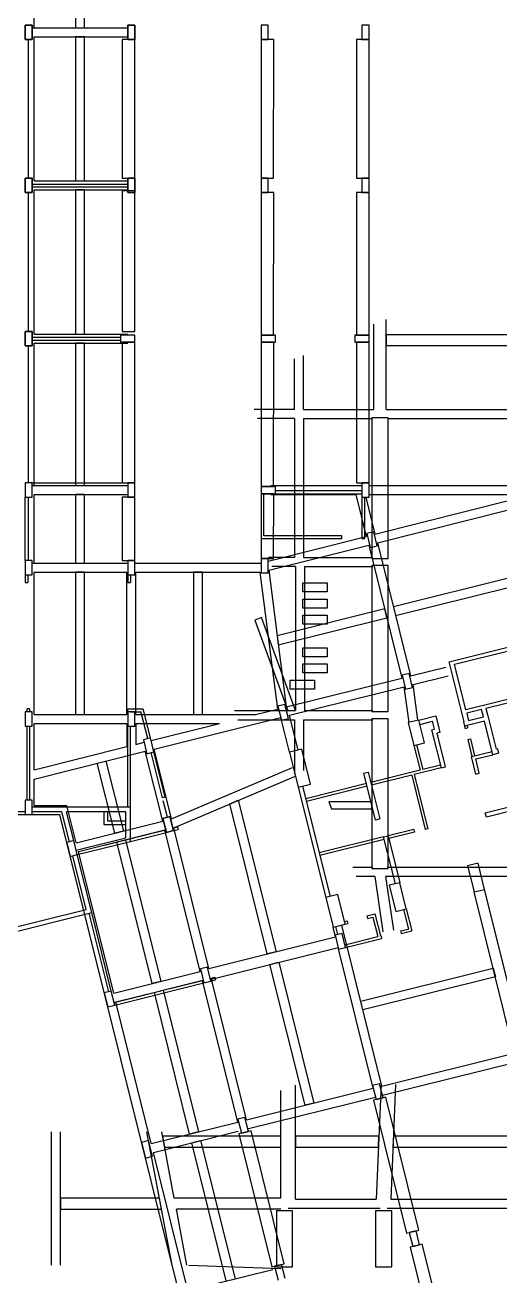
# Model space of a CAD drawing. Header units: metres. Extents: x -681087 to 1033303, y 74272 to 2630761.
# Drawn here: x 96441 to 122801, y 2305004 to 2374404 of the extents above; entities that cross this region are included whole.
import ezdxf

# ---------------------------------------------------------------- set-up
doc = ezdxf.new("R2010")
doc.units = ezdxf.units.M
for name, color, linetype in [('SKELETON_CLEAN', 7, 'Continuous'), ('SKELETON_ISOLATED', 1, 'Continuous'), ('SKELETON_ORIGINAL', 8, 'Continuous')]:
    doc.layers.add(name, color=color, linetype=linetype)

msp = doc.modelspace()

# ---------------------------------------------------------------- linework, layer by layer
at = {"layer": 'SKELETON_CLEAN'}
for p, q in [((96941, 2374254), (96941, 2381554)), ((99241, 2381554), (99241, 2374254)), ((99741, 2374254), (99741, 2381554)), ((96441, 2374404), (96841, 2374404)), ((96841, 2374404), (96841, 2373604)), ((99241, 2374254), (99741, 2374254)), ((102141, 2373604), (102141, 2374404)), ((102541, 2374404), (102541, 2373604)), ((109541, 2374404), (109541, 2373604)), ((115541, 2374404), (115141, 2374404)), ((115141, 2374404), (115141, 2373604)), ((115541, 2373604), (115541, 2374404)), ((96841, 2373604), (96441, 2373604)), ((96941, 2373754), (102141, 2373754)), ((96941, 2365754), (96941, 2373754)), ((99741, 2373754), (99241, 2373754)), ((99241, 2373754), (99241, 2365754)), ((99741, 2365754), (99741, 2373754)), ((101841, 2373604), (101840, 2365904)), ((102541, 2373604), (101841, 2373604)), ((102541, 2373604), (102141, 2373604)), ((102540, 2365904), (102541, 2373604)), ((109541, 2373604), (109540, 2365904)), ((114841, 2373604), (114840, 2365904)), ((115540, 2365904), (115541, 2373604)), ((96441, 2365104), (96441, 2365904)), ((96441, 2365904), (96841, 2365904)), ((96841, 2365904), (96841, 2365104)), ((101991, 2365904), (102541, 2365904)), ((102141, 2365104), (102141, 2365904)), ((102541, 2365904), (102541, 2365104)), ((109541, 2365904), (109541, 2365104)), ((114840, 2365904), (115540, 2365904)), ((115541, 2365904), (115141, 2365904)), ((115141, 2365904), (115141, 2365104)), ((115541, 2365104), (115541, 2365904)), ((96941, 2365754), (102141, 2365754)), ((96941, 2365254), (102141, 2365254)), ((96941, 2357254), (96941, 2365254)), ((99241, 2365754), (99741, 2365754)), ((99741, 2365254), (99241, 2365254)), ((99241, 2365254), (99241, 2357254)), ((99741, 2357254), (99741, 2365254)), ((101841, 2365204), (101840, 2357404)), ((102541, 2365204), (101841, 2365204)), ((102540, 2357404), (102541, 2365204)), ((96841, 2365104), (96441, 2365104)), ((102541, 2365104), (102141, 2365104)), ((109541, 2365104), (109540, 2357204)), ((115540, 2357204), (115541, 2365104)), ((115793, 2353066), (115793, 2357807)), ((116493, 2353066), (116493, 2358062)), ((96441, 2356604), (96441, 2357404)), ((96441, 2357404), (96841, 2357404)), ((96841, 2357404), (96841, 2356604)), ((96941, 2357254), (102141, 2357254)), ((99241, 2357254), (99741, 2357254)), ((102541, 2357204), (101741, 2357204)), ((101741, 2357204), (101741, 2356804)), ((101840, 2357404), (102540, 2357404)), ((102541, 2356804), (102541, 2357204)), ((109541, 2357204), (109541, 2356804)), ((115541, 2356804), (115541, 2357204)), ((123319, 2357216), (116493, 2357216)), ((116493, 2357216), (116493, 2356616)), ((96841, 2356604), (96441, 2356604)), ((96941, 2348854), (96941, 2356754)), ((96941, 2356754), (102141, 2356754)), ((99741, 2356754), (99241, 2356754)), ((99241, 2356754), (99241, 2348854)), ((99741, 2348854), (99741, 2356754)), ((102540, 2349004), (102541, 2356804)), ((109541, 2356804), (109540, 2348804)), ((115540, 2349004), (115541, 2356804)), ((116493, 2356616), (123400, 2356616)), ((111393, 2353066), (111393, 2355886)), ((111893, 2353066), (111893, 2356068)), ((111393, 2353066), (109166, 2353066)), ((111893, 2353066), (115793, 2353066)), ((116493, 2353066), (123882, 2353066)), ((111393, 2352566), (109348, 2352566)), ((111393, 2352566), (111393, 2344863)), ((111893, 2352566), (115693, 2352566)), ((111893, 2352566), (111893, 2344863)), ((116593, 2352616), (115693, 2352616)), ((115693, 2352616), (115693, 2344816)), ((116593, 2344816), (116593, 2352616)), ((96841, 2349004), (96441, 2349004)), ((96841, 2349004), (102141, 2349004)), ((96841, 2348204), (96841, 2349004)), ((99241, 2348854), (99741, 2348854)), ((102141, 2349004), (102141, 2348204)), ((102541, 2348204), (102541, 2349004)), ((109541, 2348804), (109541, 2348404)), ((115141, 2349004), (115141, 2348204)), ((115541, 2348204), (115541, 2349004)), ((96441, 2344702), (96441, 2348204)), ((96441, 2348204), (96841, 2348204)), ((96941, 2344554), (96941, 2348354)), ((96941, 2348354), (102141, 2348354)), ((99741, 2348354), (99241, 2348354)), ((99241, 2348354), (99241, 2344554)), ((99741, 2344554), (99741, 2348354)), ((102540, 2344704), (102541, 2348204)), ((109541, 2348404), (109541, 2345364)), ((109691, 2346074), (109691, 2348404)), ((109691, 2348404), (115141, 2348404)), ((110080, 2348354), (114798, 2348354)), ((114798, 2348354), (115377, 2346032)), ((115141, 2348404), (115141, 2345924)), ((115141, 2348204), (115541, 2348204)), ((115291, 2345924), (115291, 2348204)), ((115351, 2348204), (115862, 2346155)), ((115541, 2348354), (123491, 2348354)), ((115862, 2346155), (123491, 2348078)), ((116003, 2345675), (123491, 2347562)), ((109541, 2345924), (114021, 2345924)), ((114021, 2346074), (109691, 2346074)), ((109941, 2344662), (115377, 2346032)), ((114021, 2345924), (114021, 2346074)), ((115141, 2345924), (115291, 2345924)), ((115798, 2346292), (115409, 2346195)), ((115409, 2346195), (115603, 2345419)), ((115991, 2345516), (115798, 2346292)), ((109974, 2344155), (115518, 2345552)), ((115518, 2345552), (117357, 2338178)), ((115603, 2345419), (115991, 2345516)), ((116003, 2345675), (117842, 2338299)), ((96841, 2344704), (96441, 2344704)), ((96441, 2344704), (96441, 2343904)), ((96841, 2343904), (96841, 2344704)), ((99241, 2344554), (99741, 2344554)), ((102141, 2344704), (102141, 2343904)), ((102541, 2343904), (102541, 2344704)), ((109541, 2344804), (109541, 2344004)), ((109941, 2344004), (109941, 2344804)), ((111393, 2344863), (109954, 2344863)), ((111443, 2344363), (110136, 2344363)), ((111443, 2344363), (111443, 2336366)), ((111893, 2344863), (115743, 2344863)), ((111943, 2344363), (115743, 2344363)), ((111943, 2344363), (111943, 2336366)), ((115693, 2344816), (116593, 2344816)), ((116593, 2344416), (115693, 2344416)), ((115693, 2344416), (115693, 2336316)), ((116593, 2336316), (116593, 2344416)), ((96441, 2343904), (96841, 2343904)), ((96441, 2343904), (96441, 2343482)), ((96591, 2343904), (96591, 2343482)), ((96941, 2336154), (96941, 2344054)), ((96941, 2344054), (102091, 2344054)), ((99741, 2344052), (99241, 2344052)), ((99241, 2344052), (99241, 2336154)), ((99741, 2336154), (99741, 2344052)), ((102091, 2336154), (102091, 2344054)), ((102141, 2343904), (102541, 2343904)), ((102141, 2343904), (102141, 2343480)), ((102291, 2343904), (102291, 2343480)), ((102591, 2336154), (102591, 2344054)), ((102591, 2344054), (109482, 2344054)), ((106291, 2344052), (105791, 2344052)), ((105791, 2344052), (105791, 2336154)), ((106291, 2336154), (106291, 2344052)), ((109482, 2344054), (110449, 2336456)), ((109541, 2344004), (109941, 2344004)), ((109974, 2344155), (110937, 2336578)), ((123491, 2343775), (116887, 2342129)), ((96441, 2343482), (96591, 2343482)), ((102141, 2343480), (102291, 2343480)), ((111861, 2343457), (113202, 2343457)), ((111861, 2342960), (111861, 2343457)), ((113202, 2343457), (113202, 2342960)), ((117008, 2341643), (123491, 2343260)), ((113202, 2342960), (111861, 2342960)), ((111861, 2342557), (113202, 2342557)), ((111861, 2342060), (111861, 2342557)), ((113202, 2342557), (113202, 2342060)), ((116402, 2342008), (110436, 2340520)), ((113202, 2342060), (111861, 2342060)), ((111861, 2341657), (113202, 2341657)), ((111861, 2341160), (111861, 2341657)), ((113202, 2341657), (113202, 2341160)), ((116523, 2341522), (116402, 2342008)), ((116887, 2342129), (117008, 2341643)), ((109572, 2341528), (109197, 2341391)), ((109197, 2341391), (111026, 2336366)), ((111451, 2336366), (109572, 2341528)), ((110499, 2340021), (116523, 2341522)), ((113202, 2341160), (111861, 2341160)), ((110436, 2340520), (110499, 2340021)), ((111861, 2339857), (113202, 2339857)), ((111861, 2339360), (111861, 2339857)), ((113202, 2339857), (113202, 2339360)), ((119989, 2339072), (123462, 2339938)), ((120280, 2338938), (124704, 2340041)), ((113202, 2339360), (111861, 2339360)), ((111861, 2338957), (113202, 2338957)), ((111861, 2338460), (111861, 2338957)), ((113202, 2338957), (113202, 2338460)), ((120816, 2335753), (119989, 2339072)), ((120909, 2336415), (120280, 2338938)), ((110937, 2336578), (117357, 2338178)), ((113202, 2338460), (111861, 2338460)), ((117757, 2338433), (117369, 2338336)), ((117369, 2338336), (117563, 2337560)), ((117951, 2337656), (117757, 2338433)), ((117842, 2338299), (119802, 2338788)), ((117981, 2337819), (119923, 2338303)), ((111122, 2336109), (117492, 2337697)), ((111161, 2338057), (112502, 2338057)), ((111161, 2337560), (111161, 2338057)), ((112502, 2337560), (111161, 2337560)), ((112502, 2338057), (112502, 2337560)), ((117759, 2335712), (117492, 2337697)), ((117563, 2337560), (117951, 2337656)), ((118247, 2335834), (117981, 2337819)), ((125818, 2337639), (120909, 2336415)), ((125867, 2337445), (122024, 2336487)), ((96841, 2336304), (96441, 2336304)), ((96441, 2336304), (96441, 2335504)), ((96566, 2336304), (96566, 2336460)), ((96716, 2336460), (96566, 2336460)), ((96716, 2336304), (96716, 2336460)), ((96841, 2335504), (96841, 2336304)), ((96941, 2336154), (102091, 2336154)), ((99241, 2336154), (99741, 2336154)), ((102141, 2336460), (102975, 2336460)), ((102141, 2336304), (102141, 2336460)), ((102141, 2336304), (102141, 2335504)), ((102541, 2335504), (102541, 2336304)), ((102591, 2336154), (109239, 2336154)), ((103397, 2334852), (102995, 2336465)), ((105791, 2336154), (106291, 2336154)), ((109239, 2336154), (110449, 2336456)), ((109549, 2336366), (111447, 2336366)), ((110868, 2336715), (110480, 2336618)), ((110480, 2336618), (110673, 2335842)), ((111062, 2335939), (110868, 2336715)), ((111604, 2334178), (111122, 2336109)), ((111943, 2336366), (115743, 2336366)), ((115693, 2336316), (116593, 2336316)), ((118294, 2335846), (119240, 2336082)), ((119240, 2336082), (119409, 2335402)), ((121782, 2336427), (120957, 2336221)), ((120957, 2336221), (121059, 2335814)), ((121884, 2336019), (121782, 2336427)), ((122024, 2336487), (122126, 2336080)), ((122126, 2336080), (122588, 2334227)), ((96441, 2335504), (96841, 2335504)), ((96941, 2333088), (96941, 2335654)), ((96941, 2335654), (102091, 2335654)), ((102091, 2335654), (102091, 2334372)), ((102141, 2331004), (102141, 2335504)), ((102141, 2335504), (102541, 2335504)), ((102291, 2331004), (102291, 2335504)), ((102591, 2335654), (102591, 2334497)), ((102591, 2335654), (107233, 2335654)), ((103433, 2334707), (107233, 2335654)), ((103602, 2334234), (110637, 2335988)), ((108253, 2335866), (111393, 2335866)), ((111119, 2334057), (110637, 2335988)), ((110673, 2335842), (111062, 2335939)), ((111393, 2335866), (111393, 2332857)), ((111893, 2335866), (115743, 2335866)), ((111893, 2335866), (111893, 2333039)), ((116593, 2335916), (115693, 2335916)), ((115693, 2335916), (115693, 2327616)), ((116593, 2327616), (116593, 2335916)), ((118294, 2335846), (117712, 2335701)), ((117712, 2335701), (118026, 2334439)), ((118608, 2334584), (118294, 2335846)), ((118354, 2335603), (119058, 2335779)), ((119002, 2335301), (119167, 2335342)), ((119167, 2335342), (119058, 2335779)), ((119409, 2335402), (119470, 2335160)), ((120768, 2335741), (120816, 2335753)), ((120768, 2335741), (120828, 2335499)), ((121944, 2335777), (120828, 2335499)), ((120828, 2335499), (120860, 2335372)), ((120860, 2335372), (121005, 2335409)), ((120974, 2335535), (121005, 2335409)), ((121059, 2335814), (121884, 2336019)), ((122406, 2333923), (121944, 2335777)), ((103397, 2334852), (103009, 2334756)), ((103009, 2334756), (103202, 2333979)), ((103590, 2334076), (103397, 2334852)), ((119002, 2335301), (119527, 2333195)), ((119470, 2335160), (119305, 2335119)), ((119769, 2333256), (119305, 2335119)), ((121010, 2334771), (121155, 2334807)), ((121010, 2334771), (121244, 2333830)), ((121155, 2334807), (121390, 2333866)), ((96941, 2333088), (102091, 2334372)), ((96941, 2332573), (103117, 2334113)), ((102591, 2334497), (103045, 2334610)), ((104085, 2330232), (103117, 2334113)), ((103202, 2333979), (103590, 2334076)), ((104069, 2331536), (103445, 2334040)), ((104214, 2331573), (103590, 2334076)), ((104569, 2330356), (103602, 2334234)), ((111798, 2334226), (111119, 2334057)), ((111119, 2334057), (111602, 2332116)), ((112282, 2332285), (111798, 2334226)), ((118026, 2334439), (118608, 2334584)), ((118026, 2334439), (118370, 2333061)), ((118172, 2334476), (118515, 2333098)), ((121225, 2333825), (122360, 2334108)), ((122726, 2334003), (122406, 2333923)), ((122666, 2334246), (122588, 2334227)), ((122666, 2334246), (122726, 2334003)), ((100449, 2333447), (100934, 2333568)), ((101417, 2329566), (100449, 2333447)), ((100934, 2333568), (101902, 2329687)), ((119490, 2333341), (118515, 2333098)), ((119527, 2333195), (119769, 2333256)), ((121468, 2332850), (121225, 2333825)), ((121455, 2333686), (122406, 2333923)), ((121652, 2332896), (121455, 2333686)), ((96941, 2331104), (96941, 2332573)), ((104569, 2330356), (111287, 2333219)), ((104692, 2329864), (111483, 2332759)), ((115246, 2332901), (115488, 2332961)), ((115894, 2330300), (115246, 2332901)), ((115488, 2332961), (116137, 2330361)), ((118370, 2333061), (115634, 2332379)), ((117901, 2332790), (115670, 2332234)), ((117901, 2332790), (118651, 2329782)), ((119527, 2333195), (118047, 2332826)), ((118047, 2332826), (118797, 2329818)), ((121468, 2332850), (121652, 2332896)), ((111602, 2332116), (112282, 2332285)), ((111602, 2332116), (113127, 2326003)), ((96841, 2331404), (96441, 2331404)), ((96441, 2331404), (96441, 2330604)), ((96841, 2330604), (96841, 2331404)), ((104214, 2331573), (104069, 2331536)), ((107813, 2331195), (108278, 2331393)), ((109889, 2322867), (107813, 2331195)), ((108278, 2331393), (110374, 2322988)), ((115693, 2331311), (113301, 2331311)), ((113301, 2331311), (113447, 2330912)), ((115693, 2330912), (115693, 2331311)), ((88041, 2330604), (98375, 2330604)), ((96441, 2330754), (88859, 2330754)), ((96441, 2330604), (96841, 2330604)), ((102291, 2331004), (96841, 2331004)), ((98492, 2330754), (96841, 2330754)), ((96941, 2331104), (98766, 2331104)), ((108353, 2290584), (98375, 2330604)), ((98906, 2329095), (98492, 2330754)), ((102041, 2330754), (98750, 2330754)), ((99149, 2329155), (98750, 2330754)), ((99282, 2329034), (98766, 2331104)), ((100821, 2330754), (100821, 2330054)), ((101021, 2330754), (101021, 2330254)), ((102041, 2329310), (102041, 2330754)), ((102291, 2329114), (102291, 2331004)), ((104097, 2330389), (104485, 2330486)), ((104485, 2330486), (104679, 2329710)), ((113447, 2330912), (115693, 2330912)), ((121983, 2330700), (123827, 2331160)), ((122044, 2330458), (121983, 2330700)), ((123887, 2330918), (122044, 2330458)), ((99282, 2329034), (104085, 2330232)), ((100821, 2330054), (102041, 2330054)), ((101021, 2330254), (102041, 2330254)), ((104291, 2329613), (104097, 2330389)), ((104643, 2329855), (104903, 2329920)), ((106639, 2322056), (104692, 2329864)), ((104903, 2329920), (104940, 2329775)), ((116137, 2330361), (115894, 2330300)), ((118797, 2329818), (118651, 2329782)), ((99149, 2329155), (98761, 2329059)), ((99342, 2328379), (99149, 2329155)), ((99282, 2328622), (102041, 2329310)), ((99342, 2328379), (102291, 2329114)), ((101902, 2329687), (101417, 2329566)), ((101538, 2329081), (102023, 2329202)), ((102023, 2329202), (103982, 2321343)), ((102291, 2329114), (104291, 2329613)), ((106166, 2321887), (104206, 2329746)), ((104679, 2329710), (104291, 2329613)), ((104679, 2329710), (104940, 2329775)), ((116345, 2329362), (112769, 2328470)), ((116345, 2329362), (116587, 2329422)), ((116993, 2326761), (116345, 2329362)), ((118014, 2329778), (116587, 2329422)), ((116587, 2329422), (117236, 2326822)), ((118050, 2329632), (116624, 2329277)), ((118014, 2329778), (118050, 2329632)), ((98761, 2329059), (98954, 2328282)), ((101363, 2320689), (99403, 2328549)), ((103497, 2321222), (101538, 2329081)), ((98954, 2328282), (99342, 2328379)), ((99842, 2325343), (99100, 2328319)), ((100145, 2325161), (99342, 2328379)), ((121587, 2327907), (121005, 2327762)), ((121005, 2327762), (121368, 2326306)), ((121950, 2326451), (121587, 2327907)), ((115847, 2327166), (114810, 2327166)), ((115693, 2327616), (116593, 2327616)), ((115847, 2327166), (116306, 2324100)), ((124050, 2327166), (116454, 2327166)), ((116454, 2327166), (116899, 2324189)), ((117236, 2326822), (116653, 2326677)), ((116653, 2326677), (117016, 2325221)), ((117598, 2325366), (117236, 2326822)), ((121368, 2326306), (121950, 2326451)), ((124178, 2317515), (121950, 2326451)), ((113806, 2326173), (113127, 2326003)), ((113127, 2326003), (113538, 2324354)), ((114217, 2324523), (113806, 2326173)), ((123596, 2317370), (121368, 2326306)), ((90234, 2322948), (99842, 2325343)), ((90277, 2322701), (100145, 2325161)), ((101229, 2320811), (100145, 2325161)), ((115414, 2324976), (115859, 2325087)), ((115414, 2324976), (115450, 2324831)), ((115859, 2325087), (116164, 2323865)), ((117016, 2325221), (117598, 2325366)), ((117453, 2325330), (117721, 2324253)), ((117598, 2325366), (117903, 2324144)), ((113673, 2323810), (113536, 2324362)), ((113538, 2324354), (114217, 2324523)), ((113649, 2323907), (113538, 2324354)), ((116251, 2315538), (114023, 2324475)), ((114121, 2324499), (114363, 2324560)), ((114181, 2324669), (114327, 2324705)), ((114327, 2324705), (114363, 2324560)), ((115450, 2324831), (115750, 2324905)), ((115750, 2324905), (116019, 2323828)), ((117285, 2324144), (117721, 2324253)), ((106639, 2322056), (113673, 2323810)), ((114037, 2324004), (113649, 2323907)), ((113649, 2323907), (113843, 2323131)), ((114231, 2323228), (114037, 2324004)), ((114194, 2323374), (116019, 2323828)), ((114231, 2323228), (116234, 2323728)), ((116164, 2323865), (116198, 2323873)), ((116198, 2323873), (116234, 2323728)), ((117285, 2324144), (117321, 2323998)), ((117321, 2323998), (117903, 2324144)), ((106784, 2321474), (113818, 2323228)), ((110374, 2322988), (109889, 2322867)), ((115766, 2315417), (113818, 2323228)), ((113843, 2323131), (114231, 2323228)), ((110034, 2322285), (110519, 2322406)), ((111982, 2314474), (110034, 2322285)), ((110519, 2322406), (112467, 2314595)), ((101363, 2320689), (106166, 2321887)), ((106566, 2322141), (106178, 2322045)), ((106178, 2322045), (106371, 2321268)), ((106759, 2321365), (106566, 2322141)), ((106723, 2321511), (106984, 2321576)), ((108731, 2313663), (106784, 2321474)), ((106984, 2321576), (107020, 2321430)), ((115076, 2320249), (122422, 2322080)), ((122543, 2321595), (115197, 2319764)), ((122422, 2322080), (122543, 2321595)), ((101229, 2320811), (100841, 2320714)), ((101423, 2320035), (101229, 2320811)), ((101423, 2320035), (106371, 2321268)), ((103982, 2321343), (103497, 2321222)), ((103618, 2320737), (104103, 2320858)), ((104103, 2320858), (106063, 2312998)), ((108246, 2313542), (106287, 2321402)), ((106371, 2321268), (106759, 2321365)), ((106759, 2321365), (107020, 2321430)), ((100841, 2320714), (101035, 2319938)), ((103443, 2312345), (101484, 2320204)), ((105578, 2312877), (103618, 2320737)), ((115197, 2319764), (115076, 2320249)), ((101035, 2319938), (101423, 2320035)), ((116251, 2315538), (123596, 2317370)), ((108731, 2313663), (115766, 2315417)), ((110643, 2309316), (110643, 2315302)), ((111443, 2309266), (111443, 2315593)), ((116118, 2315660), (115730, 2315563)), ((115730, 2315563), (115923, 2314787)), ((116203, 2315666), (115936, 2309266)), ((116311, 2314883), (116118, 2315660)), ((117002, 2315633), (116737, 2309266)), ((112467, 2314595), (111982, 2314474)), ((116457, 2314920), (115778, 2314750)), ((115778, 2314750), (117616, 2307376)), ((115923, 2314787), (116311, 2314883)), ((118295, 2307545), (116457, 2314920)), ((103443, 2312345), (108246, 2313542)), ((108646, 2313797), (108258, 2313700)), ((108258, 2313700), (108452, 2312924)), ((108840, 2313021), (108646, 2313797)), ((103298, 2312515), (102910, 2312418)), ((103515, 2311642), (103298, 2312515)), ((103564, 2311860), (108270, 2313033)), ((104725, 2309316), (104025, 2313009)), ((110643, 2312757), (104072, 2312757)), ((104072, 2312757), (104186, 2312157)), ((106063, 2312998), (105578, 2312877)), ((105699, 2312392), (106184, 2312513)), ((106184, 2312513), (108095, 2304848)), ((108986, 2313057), (108307, 2312888)), ((108307, 2312888), (110145, 2305513)), ((108452, 2312924), (108840, 2313021)), ((110824, 2305683), (108986, 2313057)), ((110643, 2312157), (110643, 2312757)), ((111443, 2312757), (111443, 2312157)), ((116082, 2312757), (111443, 2312757)), ((116057, 2312157), (116082, 2312757)), ((116882, 2312757), (116857, 2312157)), ((123821, 2312757), (116882, 2312757)), ((102910, 2312418), (103127, 2311545)), ((105475, 2304194), (103564, 2311860)), ((104186, 2312157), (110643, 2312157)), ((107610, 2304727), (105699, 2312392)), ((111443, 2312157), (116057, 2312157)), ((116857, 2312157), (123825, 2312157)), ((103127, 2311545), (103515, 2311642)), ((98417, 2309316), (98417, 2308716)), ((103911, 2309316), (98417, 2309316)), ((104024, 2308716), (103911, 2309316)), ((110643, 2309316), (104725, 2309316)), ((111443, 2309266), (115936, 2309266)), ((116737, 2309266), (123844, 2309266)), ((98417, 2308716), (104024, 2308716)), ((105430, 2305599), (104839, 2308716)), ((110643, 2308716), (104839, 2308716)), ((111293, 2308616), (110393, 2308616)), ((110393, 2308616), (110393, 2305516)), ((111293, 2305516), (111293, 2308616)), ((116793, 2308616), (115893, 2308616)), ((115893, 2308616), (115893, 2305516)), ((116793, 2305516), (116793, 2308616)), ((117616, 2307376), (118295, 2307545)), ((118150, 2307509), (117762, 2307412)), ((117762, 2307412), (117955, 2306636)), ((118343, 2306733), (118150, 2307509)), ((118489, 2306769), (117810, 2306600)), ((117810, 2306600), (119648, 2299226)), ((117955, 2306636), (118343, 2306733)), ((120328, 2299395), (118489, 2306769)), ((110145, 2305513), (110824, 2305683)), ((110679, 2305646), (110290, 2305550)), ((110290, 2305550), (110484, 2304773)), ((110393, 2305516), (111293, 2305516)), ((110872, 2304870), (110679, 2305646)), ((115893, 2305516), (116793, 2305516)), ((105475, 2304194), (110193, 2305371))]:
    msp.add_line(p, q, dxfattribs=at)
at = {"layer": 'SKELETON_ISOLATED'}
for p, q in [((96891, 2374254), (102141, 2374254)), ((109941, 2373604), (109941, 2374404)), ((96641, 2365904), (96641, 2373604)), ((109891, 2373604), (109741, 2373604)), ((110240, 2365904), (110241, 2373604)), ((115341, 2373604), (115191, 2373604)), ((109741, 2365904), (109891, 2365904)), ((109941, 2365104), (109941, 2365904)), ((96841, 2365579), (102141, 2365579)), ((96841, 2365429), (102141, 2365429)), ((96641, 2357404), (96641, 2365104)), ((109891, 2365104), (109741, 2365104)), ((110240, 2357204), (110241, 2365104)), ((114841, 2365104), (114840, 2357204)), ((115341, 2365104), (115191, 2365104)), ((96841, 2357079), (101741, 2357079)), ((96841, 2356929), (101741, 2356929)), ((109941, 2357204), (109891, 2357204)), ((110341, 2356804), (110341, 2357204)), ((114741, 2357204), (114741, 2356804)), ((115191, 2357204), (115141, 2357204)), ((96641, 2349004), (96641, 2356604)), ((101841, 2356804), (101840, 2349004)), ((102141, 2356804), (102191, 2356804)), ((109891, 2356804), (109941, 2356804)), ((110240, 2348804), (110241, 2356804)), ((114841, 2356804), (114840, 2349004)), ((115141, 2356804), (115191, 2356804)), ((116593, 2352566), (123893, 2352566)), ((96891, 2348854), (102141, 2348854)), ((102191, 2349004), (102341, 2349004)), ((109941, 2348804), (109891, 2348804)), ((110080, 2348854), (115141, 2348854)), ((110341, 2348404), (110341, 2348804)), ((115141, 2348554), (110341, 2348554)), ((115191, 2349004), (115341, 2349004)), ((115541, 2348854), (123541, 2348854)), ((96641, 2344702), (96641, 2348204)), ((101841, 2348204), (101840, 2344704)), ((102341, 2348204), (102191, 2348204)), ((109891, 2348404), (109941, 2348404)), ((110240, 2344804), (110241, 2348404)), ((96841, 2344554), (102141, 2344554)), ((102191, 2344704), (102341, 2344704)), ((102541, 2344554), (109541, 2344554)), ((109741, 2344804), (109891, 2344804)), ((102291, 2336304), (102291, 2336310)), ((102416, 2336307), (102499, 2336307)), ((103251, 2334816), (102877, 2336315)), ((96566, 2331404), (96566, 2335504)), ((96716, 2331404), (96716, 2335504)), ((111845, 2332177), (113369, 2326064)), ((115391, 2332319), (112019, 2331478)), ((115427, 2332173), (112055, 2331332)), ((104340, 2330450), (104110, 2331371)), ((100847, 2328909), (104230, 2329752)), ((116381, 2329216), (112805, 2328325)), ((115743, 2327666), (114628, 2327666)), ((124143, 2327666), (116543, 2327666)), ((101084, 2320775), (99999, 2325125)), ((113795, 2323944), (113683, 2324390)), ((101435, 2320192), (106311, 2321408)), ((116275, 2315029), (123746, 2316892)), ((108852, 2313178), (115887, 2314932)), ((97917, 2305599), (97917, 2313009)), ((98417, 2305599), (98417, 2313009)), ((104615, 2305599), (103210, 2313009)), ((111043, 2308766), (116143, 2308766)), ((116543, 2308766), (124143, 2308766)), ((105533, 2305599), (110643, 2305416))]:
    msp.add_line(p, q, dxfattribs=at)
at = {"layer": 'SKELETON_ORIGINAL'}
for p, q in [((96941, 2374254), (96941, 2381554)), ((99241, 2381554), (99241, 2374254)), ((99741, 2374254), (99741, 2381554)), ((96441, 2373604), (96441, 2374404)), ((96441, 2374404), (96841, 2374404)), ((96841, 2374404), (96441, 2374404)), ((96441, 2374404), (96441, 2373604)), ((96841, 2374404), (96841, 2373604)), ((96841, 2373604), (96841, 2374404)), ((96841, 2374254), (102141, 2374254)), ((96941, 2374254), (102141, 2374254)), ((99241, 2374254), (99741, 2374254)), ((102141, 2373604), (102141, 2374404)), ((102141, 2374404), (102541, 2374404)), ((102541, 2374404), (102141, 2374404)), ((102141, 2374404), (102141, 2373604)), ((102541, 2374404), (102541, 2373604)), ((102541, 2373604), (102541, 2374404)), ((109941, 2374404), (109541, 2374404)), ((109541, 2374404), (109541, 2373604)), ((109941, 2373604), (109941, 2374404)), ((115541, 2374404), (115141, 2374404)), ((115141, 2374404), (115141, 2373604)), ((115541, 2373604), (115541, 2374404)), ((96841, 2373604), (96441, 2373604)), ((96441, 2373604), (96841, 2373604)), ((96641, 2365904), (96641, 2373604)), ((96941, 2373754), (102141, 2373754)), ((96941, 2365754), (96941, 2373754)), ((99741, 2373754), (99241, 2373754)), ((99241, 2373754), (99241, 2365754)), ((99741, 2365754), (99741, 2373754)), ((101841, 2373604), (101840, 2365904)), ((102541, 2373604), (101841, 2373604)), ((102541, 2373604), (102141, 2373604)), ((102141, 2373604), (102541, 2373604)), ((102540, 2365904), (102541, 2373604)), ((109541, 2373604), (109540, 2365904)), ((110241, 2373604), (109541, 2373604)), ((109541, 2373604), (109941, 2373604)), ((110240, 2365904), (110241, 2373604)), ((114841, 2373604), (114840, 2365904)), ((115541, 2373604), (114841, 2373604)), ((115141, 2373604), (115541, 2373604)), ((115540, 2365904), (115541, 2373604)), ((96441, 2365104), (96441, 2365904)), ((96441, 2365904), (96841, 2365904)), ((96841, 2365904), (96441, 2365904)), ((96441, 2365904), (96441, 2365104)), ((96841, 2365904), (96841, 2365104)), ((96841, 2365104), (96841, 2365904)), ((101840, 2365904), (102540, 2365904)), ((102141, 2365104), (102141, 2365904)), ((102141, 2365904), (102541, 2365904)), ((102541, 2365904), (102141, 2365904)), ((102141, 2365904), (102141, 2365104)), ((102541, 2365904), (102541, 2365104)), ((102541, 2365104), (102541, 2365904)), ((109540, 2365904), (110240, 2365904)), ((109941, 2365904), (109541, 2365904)), ((109541, 2365904), (109541, 2365104)), ((109941, 2365104), (109941, 2365904)), ((114840, 2365904), (115540, 2365904)), ((115541, 2365904), (115141, 2365904)), ((115141, 2365904), (115141, 2365104)), ((115541, 2365104), (115541, 2365904)), ((96841, 2365579), (102141, 2365579)), ((96841, 2365429), (102141, 2365429)), ((96941, 2365754), (102141, 2365754)), ((96941, 2365254), (102141, 2365254)), ((96941, 2357254), (96941, 2365254)), ((99241, 2365754), (99741, 2365754)), ((99741, 2365254), (99241, 2365254)), ((99241, 2365254), (99241, 2357254)), ((99741, 2357254), (99741, 2365254)), ((101841, 2365204), (101840, 2357404)), ((102541, 2365204), (101841, 2365204)), ((102540, 2357404), (102541, 2365204)), ((96841, 2365104), (96441, 2365104)), ((96441, 2365104), (96841, 2365104)), ((96641, 2357404), (96641, 2365104)), ((102541, 2365104), (102141, 2365104)), ((102141, 2365104), (102541, 2365104)), ((109541, 2365104), (109540, 2357204)), ((110241, 2365104), (109541, 2365104)), ((109541, 2365104), (109941, 2365104)), ((110240, 2357204), (110241, 2365104)), ((114841, 2365104), (114840, 2357204)), ((115541, 2365104), (114841, 2365104)), ((115141, 2365104), (115541, 2365104)), ((115540, 2357204), (115541, 2365104)), ((115793, 2353066), (115793, 2357807)), ((116493, 2353066), (116493, 2358062)), ((96441, 2356604), (96441, 2357404)), ((96441, 2357404), (96841, 2357404)), ((96841, 2357404), (96441, 2357404)), ((96441, 2357404), (96441, 2356604)), ((96841, 2357404), (96841, 2356604)), ((96841, 2356604), (96841, 2357404)), ((96841, 2357079), (101741, 2357079)), ((96841, 2356929), (101741, 2356929)), ((96941, 2357254), (102141, 2357254)), ((99241, 2357254), (99741, 2357254)), ((102541, 2357204), (101741, 2357204)), ((101741, 2357204), (101741, 2356804)), ((101840, 2357404), (102540, 2357404)), ((102541, 2356804), (102541, 2357204)), ((109540, 2357204), (110240, 2357204)), ((110341, 2357204), (109541, 2357204)), ((109541, 2357204), (109541, 2356804)), ((110341, 2356804), (110341, 2357204)), ((115541, 2357204), (114741, 2357204)), ((114741, 2357204), (114741, 2356804)), ((114840, 2357204), (115540, 2357204)), ((115541, 2356804), (115541, 2357204)), ((123319, 2357216), (116493, 2357216)), ((116493, 2357216), (116493, 2356616)), ((96841, 2356604), (96441, 2356604)), ((96441, 2356604), (96841, 2356604)), ((96641, 2349004), (96641, 2356604)), ((96941, 2348854), (96941, 2356754)), ((96941, 2356754), (102141, 2356754)), ((99741, 2356754), (99241, 2356754)), ((99241, 2356754), (99241, 2348854)), ((99741, 2348854), (99741, 2356754)), ((101741, 2356804), (102541, 2356804)), ((101841, 2356804), (101840, 2349004)), ((102541, 2356804), (101841, 2356804)), ((102540, 2349004), (102541, 2356804)), ((109541, 2356804), (109540, 2348804)), ((110241, 2356804), (109541, 2356804)), ((109541, 2356804), (110341, 2356804)), ((110240, 2348804), (110241, 2356804)), ((114741, 2356804), (115541, 2356804)), ((114841, 2356804), (114840, 2349004)), ((115541, 2356804), (114841, 2356804)), ((115540, 2349004), (115541, 2356804)), ((116493, 2356616), (123400, 2356616)), ((111393, 2353066), (111393, 2355886)), ((111893, 2353066), (111893, 2356068)), ((111393, 2353066), (109166, 2353066)), ((111893, 2353066), (115793, 2353066)), ((116493, 2353066), (123882, 2353066)), ((111393, 2352566), (109348, 2352566)), ((111393, 2352566), (111393, 2344863)), ((111893, 2352566), (115693, 2352566)), ((111893, 2352566), (111893, 2344863)), ((116593, 2352616), (115693, 2352616)), ((115693, 2352616), (115693, 2344816)), ((116593, 2344816), (116593, 2352616)), ((116593, 2352566), (123893, 2352566)), ((96841, 2349004), (96441, 2349004)), ((96441, 2349004), (96441, 2348204)), ((96841, 2349004), (102141, 2349004)), ((96841, 2348204), (96841, 2349004)), ((96841, 2348854), (102141, 2348854)), ((96941, 2348854), (102141, 2348854)), ((99241, 2348854), (99741, 2348854)), ((101840, 2349004), (102540, 2349004)), ((102541, 2349004), (102141, 2349004)), ((102141, 2349004), (102141, 2348204)), ((102541, 2348204), (102541, 2349004)), ((109540, 2348804), (110240, 2348804)), ((110341, 2348804), (109541, 2348804)), ((109541, 2348804), (109541, 2348404)), ((110080, 2348854), (115141, 2348854)), ((110341, 2348404), (110341, 2348804)), ((115141, 2348554), (110341, 2348554)), ((114840, 2349004), (115540, 2349004)), ((115541, 2349004), (115141, 2349004)), ((115141, 2349004), (115141, 2348204)), ((115541, 2348204), (115541, 2349004)), ((115541, 2348854), (123541, 2348854)), ((96441, 2344702), (96441, 2348204)), ((96441, 2348204), (96841, 2348204)), ((96641, 2344702), (96641, 2348204)), ((96941, 2344554), (96941, 2348354)), ((96941, 2348354), (102141, 2348354)), ((99741, 2348354), (99241, 2348354)), ((99241, 2348354), (99241, 2344554)), ((99741, 2344554), (99741, 2348354)), ((101841, 2348204), (101840, 2344704)), ((102541, 2348204), (101841, 2348204)), ((102141, 2348204), (102541, 2348204)), ((102540, 2344704), (102541, 2348204)), ((109541, 2348404), (109540, 2344804)), ((110241, 2348404), (109541, 2348404)), ((109541, 2348404), (110341, 2348404)), ((109541, 2348404), (109541, 2345924)), ((109691, 2346074), (109691, 2348404)), ((109691, 2348404), (115141, 2348404)), ((110080, 2348354), (114798, 2348354)), ((110240, 2344804), (110241, 2348404)), ((114798, 2348354), (115377, 2346032)), ((115141, 2348404), (115141, 2345924)), ((115141, 2348204), (115541, 2348204)), ((115291, 2345924), (115291, 2348204)), ((115351, 2348204), (115862, 2346155)), ((115541, 2348354), (123491, 2348354)), ((115862, 2346155), (123491, 2348078)), ((116003, 2345675), (123491, 2347562)), ((109541, 2345924), (114021, 2345924)), ((114021, 2346074), (109691, 2346074)), ((109941, 2344662), (115377, 2346032)), ((114021, 2345924), (114021, 2346074)), ((115141, 2345924), (115291, 2345924)), ((115798, 2346292), (115409, 2346195)), ((115409, 2346195), (115603, 2345419)), ((115991, 2345516), (115798, 2346292)), ((109974, 2344155), (115518, 2345552)), ((115518, 2345552), (117357, 2338178)), ((115603, 2345419), (115991, 2345516)), ((116003, 2345675), (117842, 2338299)), ((96841, 2344704), (96441, 2344704)), ((96441, 2344704), (96441, 2343904)), ((96841, 2343904), (96841, 2344704)), ((96841, 2344554), (102141, 2344554)), ((99241, 2344554), (99741, 2344554)), ((101840, 2344704), (102540, 2344704)), ((102541, 2344704), (102141, 2344704)), ((102141, 2344704), (102141, 2343904)), ((102541, 2343904), (102541, 2344704)), ((102541, 2344554), (109541, 2344554)), ((109540, 2344804), (110240, 2344804)), ((109941, 2344804), (109541, 2344804)), ((109541, 2344804), (109541, 2344004)), ((109941, 2344004), (109941, 2344804)), ((111393, 2344863), (109954, 2344863)), ((111443, 2344363), (110136, 2344363)), ((111443, 2344363), (111443, 2336366)), ((111893, 2344863), (115743, 2344863)), ((111943, 2344363), (115743, 2344363)), ((111943, 2344363), (111943, 2336366)), ((115693, 2344816), (116593, 2344816)), ((116593, 2344416), (115693, 2344416)), ((115693, 2344416), (115693, 2336316)), ((116593, 2336316), (116593, 2344416)), ((96441, 2343904), (96841, 2343904)), ((96441, 2343904), (96441, 2343482)), ((96591, 2343904), (96591, 2343482)), ((96941, 2336154), (96941, 2344054)), ((96941, 2344054), (102091, 2344054)), ((99741, 2344052), (99241, 2344052)), ((99241, 2344052), (99241, 2336154)), ((99741, 2336154), (99741, 2344052)), ((102091, 2336154), (102091, 2344054)), ((102141, 2343904), (102541, 2343904)), ((102141, 2343904), (102141, 2343480)), ((102291, 2343904), (102291, 2343480)), ((102591, 2336154), (102591, 2344054)), ((102591, 2344054), (109482, 2344054)), ((106291, 2344052), (105791, 2344052)), ((105791, 2344052), (105791, 2336154)), ((106291, 2336154), (106291, 2344052)), ((109482, 2344054), (110449, 2336456)), ((109541, 2344004), (109941, 2344004)), ((109974, 2344155), (110937, 2336578)), ((123491, 2343775), (116887, 2342129)), ((96441, 2343482), (96591, 2343482)), ((102141, 2343480), (102291, 2343480)), ((111861, 2343457), (113202, 2343457)), ((111861, 2342960), (111861, 2343457)), ((113202, 2343457), (113202, 2342960)), ((117008, 2341643), (123491, 2343260)), ((113202, 2342960), (111861, 2342960)), ((111861, 2342557), (113202, 2342557)), ((111861, 2342060), (111861, 2342557)), ((113202, 2342557), (113202, 2342060)), ((116402, 2342008), (110436, 2340520)), ((113202, 2342060), (111861, 2342060)), ((111861, 2341657), (113202, 2341657)), ((111861, 2341160), (111861, 2341657)), ((113202, 2341657), (113202, 2341160)), ((116523, 2341522), (116402, 2342008)), ((116887, 2342129), (117008, 2341643)), ((109572, 2341528), (109197, 2341391)), ((109197, 2341391), (111026, 2336366)), ((111451, 2336366), (109572, 2341528)), ((110499, 2340021), (116523, 2341522)), ((113202, 2341160), (111861, 2341160)), ((110436, 2340520), (110499, 2340021)), ((111861, 2339857), (113202, 2339857)), ((111861, 2339360), (111861, 2339857)), ((113202, 2339857), (113202, 2339360)), ((119989, 2339072), (123462, 2339938)), ((120280, 2338938), (124704, 2340041)), ((113202, 2339360), (111861, 2339360)), ((111861, 2338957), (113202, 2338957)), ((111861, 2338460), (111861, 2338957)), ((113202, 2338957), (113202, 2338460)), ((120816, 2335753), (119989, 2339072)), ((120909, 2336415), (120280, 2338938)), ((110937, 2336578), (117357, 2338178)), ((113202, 2338460), (111861, 2338460)), ((117757, 2338433), (117369, 2338336)), ((117369, 2338336), (117563, 2337560)), ((117951, 2337656), (117757, 2338433)), ((117842, 2338299), (119802, 2338788)), ((117981, 2337819), (119923, 2338303)), ((111122, 2336109), (117492, 2337697)), ((111161, 2338057), (112502, 2338057)), ((111161, 2337560), (111161, 2338057)), ((112502, 2337560), (111161, 2337560)), ((112502, 2338057), (112502, 2337560)), ((117759, 2335712), (117492, 2337697)), ((117563, 2337560), (117951, 2337656)), ((118247, 2335834), (117981, 2337819)), ((125818, 2337639), (120909, 2336415)), ((125867, 2337445), (122024, 2336487)), ((96841, 2336304), (96441, 2336304)), ((96441, 2336304), (96441, 2335504)), ((96566, 2336304), (96566, 2336460)), ((96716, 2336460), (96566, 2336460)), ((96716, 2336304), (96716, 2336460)), ((96841, 2335504), (96841, 2336304)), ((96941, 2336154), (102091, 2336154)), ((99241, 2336154), (99741, 2336154)), ((102141, 2336460), (102975, 2336460)), ((102141, 2336304), (102141, 2336460)), ((102541, 2336304), (102141, 2336304)), ((102141, 2336304), (102141, 2335504)), ((102291, 2336304), (102291, 2336310)), ((102291, 2336310), (102858, 2336310)), ((102541, 2335504), (102541, 2336304)), ((102591, 2336154), (109239, 2336154)), ((103251, 2334816), (102877, 2336315)), ((103397, 2334852), (102995, 2336465)), ((105791, 2336154), (106291, 2336154)), ((108071, 2336366), (111443, 2336366)), ((109239, 2336154), (110449, 2336456)), ((110868, 2336715), (110480, 2336618)), ((110480, 2336618), (110673, 2335842)), ((111062, 2335939), (110868, 2336715)), ((111026, 2336366), (111451, 2336366)), ((111604, 2334178), (111122, 2336109)), ((111943, 2336366), (115743, 2336366)), ((115693, 2336316), (116593, 2336316)), ((118294, 2335846), (119240, 2336082)), ((119240, 2336082), (119409, 2335402)), ((121782, 2336427), (120957, 2336221)), ((120957, 2336221), (121059, 2335814)), ((121884, 2336019), (121782, 2336427)), ((122024, 2336487), (122126, 2336080)), ((122126, 2336080), (122588, 2334227)), ((96441, 2335504), (96841, 2335504)), ((96566, 2331404), (96566, 2335504)), ((96716, 2331404), (96716, 2335504)), ((96941, 2333088), (96941, 2335654)), ((96941, 2335654), (102091, 2335654)), ((102091, 2335654), (102091, 2334372)), ((102141, 2331004), (102141, 2335504)), ((102141, 2335504), (102541, 2335504)), ((102291, 2331004), (102291, 2335504)), ((102591, 2335654), (102591, 2334497)), ((102591, 2335654), (107233, 2335654)), ((103433, 2334707), (107233, 2335654)), ((103602, 2334234), (110637, 2335988)), ((108253, 2335866), (111393, 2335866)), ((111119, 2334057), (110637, 2335988)), ((110673, 2335842), (111062, 2335939)), ((111393, 2335866), (111393, 2332857)), ((111893, 2335866), (115743, 2335866)), ((111893, 2335866), (111893, 2333039)), ((116593, 2335916), (115693, 2335916)), ((115693, 2335916), (115693, 2327616)), ((116593, 2327616), (116593, 2335916)), ((118294, 2335846), (117712, 2335701)), ((117712, 2335701), (118026, 2334439)), ((118608, 2334584), (118294, 2335846)), ((118354, 2335603), (119058, 2335779)), ((119002, 2335301), (119167, 2335342)), ((119167, 2335342), (119058, 2335779)), ((119409, 2335402), (119470, 2335160)), ((120768, 2335741), (120816, 2335753)), ((120768, 2335741), (120828, 2335499)), ((121944, 2335777), (120828, 2335499)), ((120828, 2335499), (120860, 2335372)), ((120860, 2335372), (121005, 2335409)), ((120974, 2335535), (121005, 2335409)), ((121059, 2335814), (121884, 2336019)), ((122406, 2333923), (121944, 2335777)), ((103397, 2334852), (103009, 2334756)), ((103009, 2334756), (103202, 2333979)), ((103590, 2334076), (103397, 2334852)), ((119002, 2335301), (119527, 2333195)), ((119470, 2335160), (119305, 2335119)), ((119769, 2333256), (119305, 2335119)), ((121010, 2334771), (121155, 2334807)), ((121010, 2334771), (121244, 2333830)), ((121155, 2334807), (121390, 2333866)), ((96941, 2333088), (102091, 2334372)), ((96941, 2332573), (103117, 2334113)), ((102591, 2334497), (103045, 2334610)), ((104085, 2330232), (103117, 2334113)), ((103202, 2333979), (103590, 2334076)), ((104069, 2331536), (103445, 2334040)), ((104214, 2331573), (103590, 2334076)), ((104569, 2330356), (103602, 2334234)), ((111798, 2334226), (111119, 2334057)), ((111119, 2334057), (111602, 2332116)), ((112282, 2332285), (111798, 2334226)), ((118026, 2334439), (118608, 2334584)), ((118026, 2334439), (118370, 2333061)), ((118172, 2334476), (118515, 2333098)), ((121225, 2333825), (122360, 2334108)), ((122726, 2334003), (122406, 2333923)), ((122666, 2334246), (122588, 2334227)), ((122666, 2334246), (122726, 2334003)), ((100449, 2333447), (100934, 2333568)), ((101417, 2329566), (100449, 2333447)), ((100934, 2333568), (101902, 2329687)), ((119490, 2333341), (118515, 2333098)), ((119527, 2333195), (119769, 2333256)), ((121468, 2332850), (121225, 2333825)), ((121455, 2333686), (122406, 2333923)), ((121652, 2332896), (121455, 2333686)), ((96941, 2331104), (96941, 2332573)), ((104569, 2330356), (111287, 2333219)), ((104692, 2329864), (111483, 2332759)), ((115246, 2332901), (115488, 2332961)), ((115894, 2330300), (115246, 2332901)), ((115488, 2332961), (116137, 2330361)), ((118370, 2333061), (115634, 2332379)), ((117901, 2332790), (115670, 2332234)), ((117901, 2332790), (118651, 2329782)), ((119527, 2333195), (118047, 2332826)), ((118047, 2332826), (118797, 2329818)), ((121468, 2332850), (121652, 2332896)), ((111602, 2332116), (112282, 2332285)), ((111602, 2332116), (113127, 2326003)), ((111845, 2332177), (113369, 2326064)), ((115391, 2332319), (112019, 2331478)), ((115427, 2332173), (112055, 2331332)), ((96841, 2331404), (96441, 2331404)), ((96441, 2331404), (96441, 2330604)), ((96841, 2330604), (96841, 2331404)), ((104214, 2331573), (104069, 2331536)), ((104340, 2330450), (104110, 2331371)), ((107813, 2331195), (108278, 2331393)), ((109889, 2322867), (107813, 2331195)), ((108278, 2331393), (110374, 2322988)), ((115693, 2331311), (113301, 2331311)), ((113301, 2331311), (113447, 2330912)), ((115693, 2330912), (115693, 2331311)), ((88041, 2330604), (98375, 2330604)), ((96441, 2330754), (88859, 2330754)), ((96441, 2330604), (96841, 2330604)), ((102291, 2331004), (96841, 2331004)), ((98492, 2330754), (96841, 2330754)), ((96941, 2331104), (98766, 2331104)), ((108353, 2290584), (98375, 2330604)), ((98906, 2329095), (98492, 2330754)), ((102041, 2330754), (98750, 2330754)), ((99149, 2329155), (98750, 2330754)), ((99282, 2329034), (98766, 2331104)), ((100821, 2330754), (100821, 2330054)), ((101021, 2330754), (101021, 2330254)), ((102041, 2329310), (102041, 2330754)), ((102291, 2329114), (102291, 2331004)), ((104097, 2330389), (104485, 2330486)), ((104485, 2330486), (104097, 2330389)), ((104485, 2330486), (104679, 2329710)), ((104679, 2329710), (104485, 2330486)), ((113447, 2330912), (115693, 2330912)), ((121983, 2330700), (123827, 2331160)), ((122044, 2330458), (121983, 2330700)), ((123887, 2330918), (122044, 2330458)), ((99282, 2329034), (104085, 2330232)), ((100821, 2330054), (102041, 2330054)), ((101021, 2330254), (102041, 2330254)), ((104291, 2329613), (104097, 2330389)), ((104097, 2330389), (104291, 2329613)), ((104643, 2329855), (104903, 2329920)), ((106639, 2322056), (104692, 2329864)), ((104903, 2329920), (104940, 2329775)), ((116137, 2330361), (115894, 2330300)), ((118797, 2329818), (118651, 2329782)), ((99149, 2329155), (98761, 2329059)), ((99342, 2328379), (99149, 2329155)), ((99282, 2328622), (102041, 2329310)), ((99342, 2328379), (102291, 2329114)), ((99403, 2328549), (104206, 2329746)), ((101902, 2329687), (101417, 2329566)), ((101538, 2329081), (102023, 2329202)), ((102023, 2329202), (103982, 2321343)), ((102291, 2329269), (104254, 2329758)), ((102291, 2329114), (104291, 2329613)), ((106166, 2321887), (104206, 2329746)), ((104679, 2329710), (104291, 2329613)), ((104291, 2329613), (104679, 2329710)), ((104679, 2329710), (104940, 2329775)), ((116345, 2329362), (112769, 2328470)), ((116381, 2329216), (112805, 2328325)), ((116345, 2329362), (116587, 2329422)), ((116993, 2326761), (116345, 2329362)), ((118014, 2329778), (116587, 2329422)), ((116587, 2329422), (117236, 2326822)), ((118050, 2329632), (116624, 2329277)), ((118014, 2329778), (118050, 2329632)), ((98761, 2329059), (98954, 2328282)), ((101363, 2320689), (99403, 2328549)), ((103497, 2321222), (101538, 2329081)), ((98954, 2328282), (99342, 2328379)), ((99842, 2325343), (99100, 2328319)), ((100145, 2325161), (99342, 2328379)), ((121587, 2327907), (121005, 2327762)), ((121005, 2327762), (121368, 2326306)), ((121950, 2326451), (121587, 2327907)), ((115743, 2327666), (114628, 2327666)), ((115847, 2327166), (114810, 2327166)), ((115693, 2327616), (116593, 2327616)), ((115847, 2327166), (116306, 2324100)), ((124050, 2327166), (116454, 2327166)), ((116454, 2327166), (116899, 2324189)), ((124143, 2327666), (116543, 2327666)), ((117236, 2326822), (116653, 2326677)), ((116653, 2326677), (117016, 2325221)), ((117598, 2325366), (117236, 2326822)), ((121368, 2326306), (121950, 2326451)), ((124178, 2317515), (121950, 2326451)), ((113806, 2326173), (113127, 2326003)), ((113127, 2326003), (113538, 2324354)), ((114217, 2324523), (113806, 2326173)), ((123596, 2317370), (121368, 2326306)), ((90234, 2322948), (99842, 2325343)), ((90277, 2322701), (100145, 2325161)), ((101084, 2320775), (99999, 2325125)), ((101229, 2320811), (100145, 2325161)), ((115414, 2324976), (115859, 2325087)), ((115414, 2324976), (115450, 2324831)), ((115859, 2325087), (116164, 2323865)), ((117016, 2325221), (117598, 2325366)), ((117453, 2325330), (117721, 2324253)), ((117598, 2325366), (117903, 2324144)), ((113673, 2323810), (113536, 2324362)), ((113538, 2324354), (114217, 2324523)), ((113649, 2323907), (113538, 2324354)), ((113795, 2323944), (113683, 2324390)), ((116251, 2315538), (114023, 2324475)), ((114121, 2324499), (114363, 2324560)), ((114181, 2324669), (114327, 2324705)), ((114327, 2324705), (114363, 2324560)), ((115450, 2324831), (115750, 2324905)), ((115750, 2324905), (116019, 2323828)), ((117285, 2324144), (117721, 2324253)), ((106639, 2322056), (113673, 2323810)), ((114037, 2324004), (113649, 2323907)), ((113649, 2323907), (113843, 2323131)), ((114231, 2323228), (114037, 2324004)), ((114194, 2323374), (116019, 2323828)), ((114231, 2323228), (116234, 2323728)), ((116164, 2323865), (116198, 2323873)), ((116198, 2323873), (116234, 2323728)), ((117285, 2324144), (117321, 2323998)), ((117321, 2323998), (117903, 2324144)), ((106784, 2321474), (113818, 2323228)), ((110374, 2322988), (109889, 2322867)), ((115766, 2315417), (113818, 2323228)), ((113843, 2323131), (114231, 2323228)), ((110034, 2322285), (110519, 2322406)), ((111982, 2314474), (110034, 2322285)), ((110519, 2322406), (112467, 2314595)), ((101363, 2320689), (106166, 2321887)), ((106566, 2322141), (106178, 2322045)), ((106178, 2322045), (106371, 2321268)), ((106759, 2321365), (106566, 2322141)), ((106723, 2321511), (106984, 2321576)), ((108731, 2313663), (106784, 2321474)), ((106984, 2321576), (107020, 2321430)), ((115076, 2320249), (122422, 2322080)), ((122543, 2321595), (115197, 2319764)), ((122422, 2322080), (122543, 2321595)), ((101229, 2320811), (100841, 2320714)), ((101423, 2320035), (101229, 2320811)), ((101387, 2320180), (106335, 2321414)), ((101423, 2320035), (106371, 2321268)), ((101484, 2320204), (106287, 2321402)), ((103982, 2321343), (103497, 2321222)), ((103618, 2320737), (104103, 2320858)), ((104103, 2320858), (106063, 2312998)), ((108246, 2313542), (106287, 2321402)), ((106371, 2321268), (106759, 2321365)), ((106759, 2321365), (107020, 2321430)), ((100841, 2320714), (101035, 2319938)), ((103443, 2312345), (101484, 2320204)), ((105578, 2312877), (103618, 2320737)), ((115197, 2319764), (115076, 2320249)), ((101035, 2319938), (101423, 2320035)), ((116251, 2315538), (123596, 2317370)), ((116275, 2315029), (123746, 2316892)), ((108731, 2313663), (115766, 2315417)), ((110643, 2309316), (110643, 2315302)), ((111443, 2309266), (111443, 2315593)), ((116118, 2315660), (115730, 2315563)), ((115730, 2315563), (115923, 2314787)), ((116203, 2315666), (115936, 2309266)), ((116311, 2314883), (116118, 2315660)), ((117002, 2315633), (116737, 2309266)), ((108852, 2313178), (115887, 2314932)), ((112467, 2314595), (111982, 2314474)), ((116457, 2314920), (115778, 2314750)), ((115778, 2314750), (117616, 2307376)), ((115923, 2314787), (116311, 2314883)), ((118295, 2307545), (116457, 2314920)), ((103443, 2312345), (108246, 2313542)), ((108646, 2313797), (108258, 2313700)), ((108258, 2313700), (108452, 2312924)), ((108840, 2313021), (108646, 2313797)), ((97917, 2305599), (97917, 2313009)), ((98417, 2305599), (98417, 2313009)), ((103298, 2312515), (102910, 2312418)), ((104615, 2305599), (103210, 2313009)), ((103515, 2311642), (103298, 2312515)), ((103564, 2311860), (108270, 2313033)), ((104725, 2309316), (104025, 2313009)), ((110643, 2312757), (104072, 2312757)), ((104072, 2312757), (104186, 2312157)), ((106063, 2312998), (105578, 2312877)), ((105699, 2312392), (106184, 2312513)), ((106184, 2312513), (108095, 2304848)), ((108986, 2313057), (108307, 2312888)), ((108307, 2312888), (110145, 2305513)), ((108452, 2312924), (108840, 2313021)), ((110824, 2305683), (108986, 2313057)), ((110643, 2312157), (110643, 2312757)), ((111443, 2312757), (111443, 2312157)), ((116082, 2312757), (111443, 2312757)), ((116057, 2312157), (116082, 2312757)), ((116882, 2312757), (116857, 2312157)), ((123821, 2312757), (116882, 2312757)), ((102910, 2312418), (103127, 2311545)), ((105475, 2304194), (103564, 2311860)), ((104186, 2312157), (110643, 2312157)), ((107610, 2304727), (105699, 2312392)), ((111443, 2312157), (116057, 2312157)), ((116857, 2312157), (123825, 2312157)), ((103127, 2311545), (103515, 2311642)), ((98417, 2309316), (98417, 2308716)), ((103911, 2309316), (98417, 2309316)), ((104024, 2308716), (103911, 2309316)), ((110643, 2309316), (104725, 2309316)), ((111443, 2309266), (115936, 2309266)), ((116737, 2309266), (123844, 2309266)), ((98417, 2308716), (104024, 2308716)), ((105430, 2305599), (104839, 2308716)), ((110643, 2308716), (104839, 2308716)), ((111293, 2308616), (110393, 2308616)), ((110393, 2308616), (110393, 2305516)), ((111043, 2308766), (116143, 2308766)), ((111293, 2305516), (111293, 2308616)), ((116793, 2308616), (115893, 2308616)), ((115893, 2308616), (115893, 2305516)), ((116543, 2308766), (124143, 2308766)), ((116793, 2305516), (116793, 2308616)), ((117616, 2307376), (118295, 2307545)), ((118150, 2307509), (117762, 2307412)), ((117762, 2307412), (117955, 2306636)), ((118343, 2306733), (118150, 2307509)), ((118489, 2306769), (117810, 2306600)), ((117810, 2306600), (119648, 2299226)), ((117955, 2306636), (118343, 2306733)), ((120328, 2299395), (118489, 2306769)), ((105533, 2305599), (110643, 2305416)), ((110145, 2305513), (110824, 2305683)), ((110679, 2305646), (110290, 2305550)), ((110290, 2305550), (110484, 2304773)), ((110393, 2305516), (111293, 2305516)), ((110872, 2304870), (110679, 2305646)), ((115893, 2305516), (116793, 2305516)), ((105475, 2304194), (110193, 2305371))]:
    msp.add_line(p, q, dxfattribs=at)

doc.saveas('drawing.dxf')
